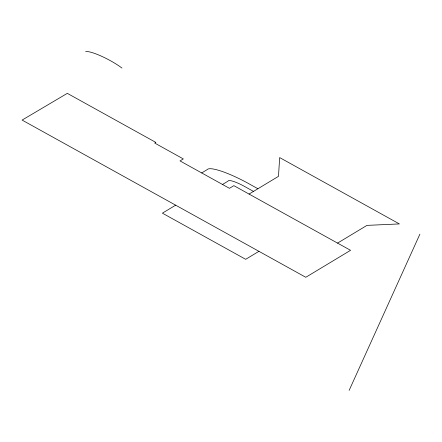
<?xml version="1.0" encoding="UTF-8"?>
<svg xmlns="http://www.w3.org/2000/svg" width="442" height="442" viewBox="0 0 442 442"><rect width="100%" height="100%" fill="white"/><g stroke="black" fill="none" stroke-linecap="round" stroke-linejoin="round"><path stroke-width="0.66" d="M349.147 390.369L419.9 234.155M201.696 172.938L207.221 169.606A38.846 7.216 27.8 0 1 250.316 184.535L257.907 188.74M175.656 205.176L162.391 213.166L245.675 259.316L258.94 251.327M222.514 184.474L228.044 181.143A15.36 2.851 27.8 0 1 245.89 187.198L253.481 191.408M249.061 194.071L278.488 176.347L279.659 157.579L399.38 223.923L366.976 225.381L337.55 243.106M85.665 51.631A24.128 4.481 27.8 0 1 121.948 68.057M155.799 142.39L154.694 143.053L183.325 158.921L180.005 160.916L229.459 188.32L233.879 185.657L350.567 250.316L305.787 277.289L22.1 120.08L67.311 93.35L155.799 142.39"/></g></svg>
